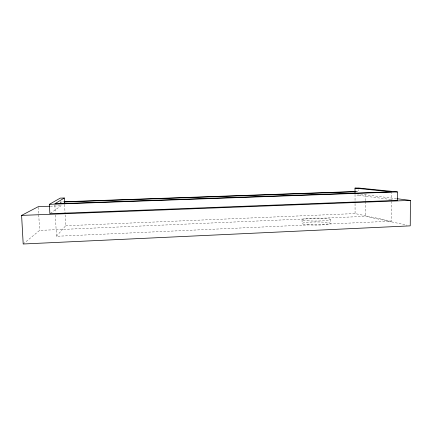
<?xml version="1.0" encoding="UTF-8"?>
<svg xmlns="http://www.w3.org/2000/svg" width="432" height="432" viewBox="0 0 432 432"><rect width="100%" height="100%" fill="white"/><g stroke="black" fill="none" stroke-linecap="round" stroke-linejoin="round"><path stroke-width="0.32" stroke-dasharray="2.16 1.62" d="M55.382 215.082L56.446 236.282L391.327 221.189L391.387 201.847M391.392 201.182L391.419 192.51M56.446 236.282L65.653 225.758L65.102 214.531M23.193 243.994L39.587 230.402L365.488 216.34L406.955 225.153M50.409 213.343L60.982 205.816L60.788 201.863L63.477 201.766M60.788 201.863L60.377 202.127L63.904 202.003M65.653 225.758L355.077 213.57L391.327 221.189M50.323 206.199L60.982 205.816M396.522 198.666L365.467 194.789L356.956 195.097L392.72 199.768M355.601 191.527L358.457 191.651L358.457 189.832M355.018 191.776L358.457 191.651M38.367 207.295L39.587 230.402M54.88 205.141L55.247 212.431M64.622 204.622L65.075 213.867M302.054 219.742L302.103 223.679M330.145 219.326L330.172 223.279M355.028 194.416L355.05 203.002M355.05 203.661L355.077 213.57M365.467 194.789L365.472 200.848M365.472 201.523L365.488 216.34M307.319 224.77A14.089 1.555 -0.3 0 0 330.086 223.69A14.089 1.555 -0.3 0 0 311.094 222.091A14.089 1.555 -0.3 0 0 307.319 224.77M307.276 220.763A14.099 1.463 -0.4 0 0 330.059 219.71A14.099 1.463 -0.4 0 0 311.056 218.241A14.099 1.463 -0.4 0 0 307.276 220.763"/><path stroke-width="0.65" d="M64.589 203.963L64.298 198.002L60.178 198.142L49.399 204.32L49.88 213.716L397.354 200.372L397.391 191.911L358.452 188.006L355.007 188.125L355.023 193.093M397.186 198.747L410.4 200.399L410.243 225.855L23.193 243.994L21.6 215.395L38.329 206.636L49.653 206.226M64.298 198.002L54.815 203.818L391.419 191.846L355.007 188.125M21.6 215.395L410.4 200.399M64.152 201.744L355.601 191.527M64.492 201.982L355.018 191.776M49.399 204.32L397.391 191.911M396.031 200.2L397.354 200.372"/></g></svg>
